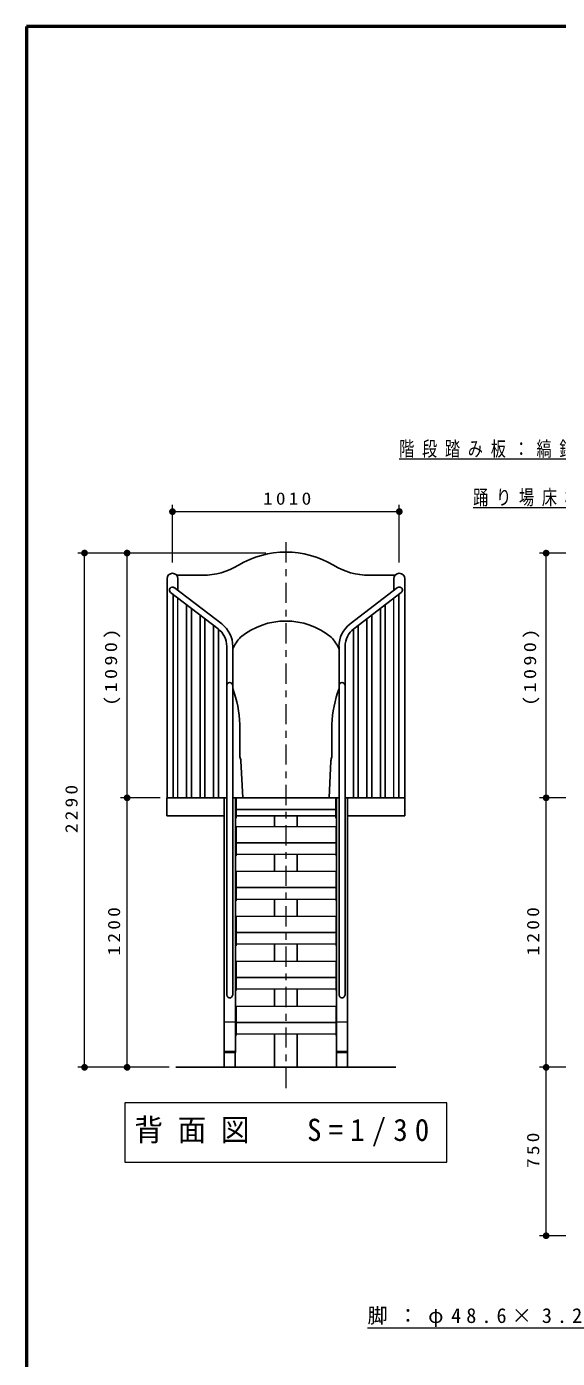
# Model space of a CAD drawing. Units: millimetres on the paper, scale 1:30. Extents: x -365 to 0, y -47 to 257.
# Drawn here: x -365 to -286.2, y 59.3 to 257 of the extents above; entities that cross this region are included whole.
import ezdxf

# ---------------------------------------------------------------- set-up
doc = ezdxf.new("R2010")
doc.units = ezdxf.units.MM
doc.linetypes.add('USER2', pattern=[6, 3, -1, 1, -1])
doc.layers.add('LY_1', color=7, linetype='Continuous', lineweight=13)
doc.layers.add('LY_2', color=7, linetype='Continuous', lineweight=13)
doc.styles.add('ＭＳ ゴシック', font='')
doc.styles.get('ＭＳ ゴシック').set_extended_font_data('MS Gothic')

# ---------------------------------------------------------------- blocks, each defined once
blk = doc.blocks.new('filled_dot')
at = {"color": 0, "linetype": 'Continuous', "lineweight": -2, "const_width": 1.25}
blk.add_lwpolyline([(-0.625, 0, 1), (0.625, 0, 1)], format="xyb", close=True, dxfattribs=at)

msp = doc.modelspace()

# ---------------------------------------------------------------- linework, layer by layer
at = {"layer": 'LY_1'}
for p, q in [((-309.706, 192.845), (-267.452, 192.845)), ((-343.353, 177.466), (-343.353, 186.013)), ((-309.686, 177.466), (-309.686, 186.013)), ((-343.353, 185.013), (-309.686, 185.013)), ((-298.722, 185.634), (-256.591, 185.634)), ((-329.511, 178.866), (-357.408, 178.866)), ((-356.408, 102.535), (-356.408, 178.866)), ((-350.091, 142.535), (-350.091, 178.866)), ((-223.653, 178.853), (-288.898, 178.853)), ((-287.898, 142.535), (-287.898, 178.853)), ((-342.548, 142.535), (-342.548, 172.18)), ((-310.491, 142.535), (-310.491, 172.18)), ((-345.186, 142.535), (-351.091, 142.535)), ((-350.091, 102.535), (-350.091, 142.535)), ((-247.988, 142.535), (-288.898, 142.535)), ((-247.988, 142.535), (-288.231, 142.535)), ((-287.898, 102.535), (-287.898, 142.535)), ((-333.919, 138.3), (-319.119, 138.3)), ((-333.919, 138.3), (-333.919, 133.915)), ((-319.119, 138.3), (-319.119, 133.915)), ((-334.019, 136.081), (-333.919, 136.081)), ((-319.019, 136.081), (-319.119, 136.081)), ((-319.119, 134.128), (-334.019, 134.128)), ((-334.019, 133.915), (-333.919, 133.915)), ((-319.019, 133.915), (-319.119, 133.915)), ((-333.919, 131.633), (-319.119, 131.633)), ((-333.919, 131.633), (-333.919, 127.248)), ((-319.119, 131.633), (-319.119, 127.248)), ((-334.019, 129.415), (-333.919, 129.415)), ((-319.019, 129.415), (-319.119, 129.415)), ((-319.119, 127.461), (-334.019, 127.461)), ((-334.019, 127.248), (-333.919, 127.248)), ((-319.019, 127.248), (-319.119, 127.248)), ((-333.919, 124.967), (-319.119, 124.967)), ((-333.919, 124.967), (-333.919, 120.581)), ((-319.119, 124.967), (-319.119, 120.581)), ((-334.019, 122.748), (-333.919, 122.748)), ((-319.019, 122.748), (-319.119, 122.748)), ((-319.119, 120.795), (-334.019, 120.795)), ((-334.019, 120.581), (-333.919, 120.581)), ((-319.019, 120.581), (-319.119, 120.581)), ((-333.919, 118.3), (-319.119, 118.3)), ((-333.919, 118.3), (-333.919, 113.915)), ((-319.119, 118.3), (-319.119, 113.915)), ((-334.019, 116.081), (-333.919, 116.081)), ((-319.019, 116.081), (-319.119, 116.081)), ((-319.119, 114.128), (-334.019, 114.128)), ((-334.019, 113.915), (-333.919, 113.915)), ((-319.019, 113.915), (-319.119, 113.915)), ((-333.919, 111.633), (-319.119, 111.633)), ((-333.919, 111.633), (-333.919, 107.248)), ((-319.119, 111.633), (-319.119, 107.248)), ((-335.686, 109.3), (-334.019, 109.3)), ((-334.019, 109.415), (-333.919, 109.415)), ((-319.019, 109.415), (-319.119, 109.415)), ((-319.019, 109.3), (-317.353, 109.3)), ((-319.119, 107.461), (-334.019, 107.461)), ((-334.019, 107.248), (-333.919, 107.248)), ((-319.019, 107.248), (-319.119, 107.248)), ((-343.853, 102.535), (-357.408, 102.535)), ((-279.227, 102.535), (-288.898, 102.535)), ((-287.898, 77.535), (-287.898, 102.535)), ((-350.419, 97.251), (-350.419, 88.451)), ((-302.619, 97.251), (-350.419, 97.251)), ((-302.619, 88.451), (-302.619, 97.251)), ((-350.419, 88.451), (-302.619, 88.451)), ((-276.12, 77.535), (-288.898, 77.535)), ((-314.403, 63.843), (-281.277, 63.843))]:
    msp.add_line(p, q, dxfattribs=at)
at = {"layer": 'LY_1', "linetype": 'USER2'}
msp.add_line((-326.519, 180.459), (-326.519, 98.641), dxfattribs=at)
at = {"layer": 'LY_1', "lineweight": 25}
for p, q in [((-344.163, 175.058), (-344.163, 142.535)), ((-342.756, 175.58), (-338.867, 175.58)), ((-342.543, 173.318), (-342.543, 175.058)), ((-310.283, 175.58), (-314.172, 175.58)), ((-310.496, 173.318), (-310.496, 175.058)), ((-308.876, 175.058), (-308.876, 142.535)), ((-336.596, 167.631), (-343.63, 173.008)), ((-343.26, 142.535), (-343.26, 172.725)), ((-336.046, 168.351), (-343.08, 173.728)), ((-316.993, 168.351), (-309.959, 173.728)), ((-316.442, 167.631), (-309.408, 173.008)), ((-309.778, 142.535), (-309.778, 172.725)), ((-341.26, 142.535), (-341.26, 171.196)), ((-340.537, 142.535), (-340.537, 170.643)), ((-312.502, 142.535), (-312.502, 170.643)), ((-311.778, 142.535), (-311.778, 171.196)), ((-339.26, 142.535), (-339.26, 169.667)), ((-338.537, 142.535), (-338.537, 169.114)), ((-337.26, 142.535), (-337.26, 168.138)), ((-315.778, 142.535), (-315.778, 168.138)), ((-314.502, 142.535), (-314.502, 169.114)), ((-313.778, 142.535), (-313.778, 169.667)), ((-336.537, 142.535), (-336.537, 167.585)), ((-316.502, 142.535), (-316.502, 167.585)), ((-335.306, 165.019), (-335.306, 113.454)), ((-334.399, 165.019), (-334.399, 113.454)), ((-318.639, 165.019), (-318.639, 113.454)), ((-317.733, 165.019), (-317.733, 113.454)), ((-333.35, 153.418), (-333.35, 148.625)), ((-319.688, 153.418), (-319.688, 148.625)), ((-332.919, 142.535), (-333.208, 148.047)), ((-320.119, 142.535), (-319.83, 148.047)), ((-344.186, 142.535), (-344.186, 139.868)), ((-344.186, 142.535), (-335.306, 142.535)), ((-335.686, 142.535), (-335.686, 104.718)), ((-334.399, 142.535), (-318.639, 142.535)), ((-334.019, 142.535), (-334.019, 104.718)), ((-333.919, 139.535), (-333.919, 142.535)), ((-319.119, 139.535), (-319.119, 142.535)), ((-319.019, 142.535), (-319.019, 104.718)), ((-308.853, 142.535), (-317.733, 142.535)), ((-317.353, 142.535), (-317.353, 104.718)), ((-308.853, 142.535), (-308.853, 139.868)), ((-333.919, 140.795), (-319.119, 140.795)), ((-344.186, 139.868), (-335.686, 139.868)), ((-334.019, 139.535), (-333.919, 139.535)), ((-333.919, 139.868), (-319.119, 139.868)), ((-328.213, 139.868), (-328.213, 138.3)), ((-324.826, 139.868), (-324.826, 138.3)), ((-319.019, 139.535), (-319.119, 139.535)), ((-308.853, 139.868), (-317.353, 139.868)), ((-319.119, 135.868), (-334.019, 135.868)), ((-328.213, 134.128), (-328.213, 131.633)), ((-324.826, 134.128), (-324.826, 131.633)), ((-319.119, 129.201), (-334.019, 129.201)), ((-328.213, 127.461), (-328.213, 124.967)), ((-324.826, 127.461), (-324.826, 124.967)), ((-319.119, 122.535), (-334.019, 122.535)), ((-328.213, 120.795), (-328.213, 118.3)), ((-324.826, 120.795), (-324.826, 118.3)), ((-319.119, 115.868), (-334.019, 115.868)), ((-328.213, 114.128), (-328.213, 111.633)), ((-324.826, 114.128), (-324.826, 111.633)), ((-319.119, 109.201), (-334.019, 109.201)), ((-328.213, 102.535), (-328.213, 107.461)), ((-324.826, 102.535), (-324.826, 107.461)), ((-334.019, 104.868), (-335.686, 104.868)), ((-319.019, 104.868), (-317.353, 104.868)), ((-334.019, 104.718), (-335.686, 104.718)), ((-335.663, 102.535), (-335.663, 104.718)), ((-334.043, 102.535), (-334.043, 104.718)), ((-319.019, 104.718), (-317.353, 104.718)), ((-318.996, 102.535), (-318.996, 104.718)), ((-317.376, 102.535), (-317.376, 104.718)), ((-342.853, 102.535), (-310.186, 102.535))]:
    msp.add_line(p, q, dxfattribs=at)
for points in [[(-334.399, 113.454), (-334.403, 113.372), (-334.415, 113.292), (-334.434, 113.214), (-334.46, 113.14), (-334.493, 113.072), (-334.532, 113.01), (-334.577, 112.956), (-334.626, 112.911), (-334.679, 112.874), (-334.735, 112.848), (-334.793, 112.832), (-334.853, 112.827), (-334.912, 112.832), (-334.97, 112.848), (-335.026, 112.874), (-335.079, 112.911), (-335.129, 112.956), (-335.173, 113.01), (-335.212, 113.072), (-335.245, 113.14), (-335.271, 113.214), (-335.29, 113.292), (-335.302, 113.372), (-335.306, 113.454)], [(-318.639, 113.454), (-318.635, 113.372), (-318.624, 113.292), (-318.605, 113.214), (-318.578, 113.14), (-318.546, 113.072), (-318.506, 113.01), (-318.462, 112.956), (-318.413, 112.911), (-318.359, 112.874), (-318.303, 112.848), (-318.245, 112.832), (-318.186, 112.827), (-318.127, 112.832), (-318.069, 112.848), (-318.012, 112.874), (-317.959, 112.911), (-317.91, 112.956), (-317.865, 113.01), (-317.826, 113.072), (-317.793, 113.14), (-317.767, 113.214), (-317.748, 113.292), (-317.736, 113.372), (-317.733, 113.454)]]:
    msp.add_lwpolyline(points, dxfattribs=at)
for centre, radius, start, end in [((-326.519, 165.35), 13.662, 58.9303, 121.0697), ((-338.867, 185.843), 10.264, 270, 301.0697), ((-314.172, 185.843), 10.264, 238.9303, 270), ((-343.353, 175.058), 0.81, 0, 180), ((-309.686, 175.058), 0.81, 0, 180), ((-343.355, 173.368), 0.453, 52.6028, 232.6028), ((-309.683, 173.368), 0.453, 307.3972, 127.3972), ((-338.593, 165.019), 4.194, 0, 52.6028), ((-326.519, 158.176), 10.604, 50.54221, 129.45779), ((-314.446, 165.019), 4.194, 127.3972, 180), ((-338.593, 165.019), 3.287, 0, 52.6028), ((-328.221, 161.738), 6.838, 137.44333, 154.61893), ((-324.817, 161.738), 6.838, 25.38107, 42.55667), ((-314.446, 165.019), 3.287, 127.3972, 180), ((-334.853, 159.201), 0.453, 0, 180), ((-350.435, 152.832), 17.095, 1.96504, 20.27221), ((-302.603, 152.832), 17.095, 159.72779, 178.03495), ((-318.186, 159.201), 0.453, 360, 180), ((-334.482, 148.039), 1.274, 0.33599, 27.33567), ((-318.556, 148.039), 1.274, 152.66433, 179.66401)]:
    msp.add_arc(centre, radius, start, end, dxfattribs=at)
at = {"layer": 'LY_2', "lineweight": 50}
for p, q in [((0, 257), (-365, 257)), ((-365, 257), (-365, 0))]:
    msp.add_line(p, q, dxfattribs=at)

# ---------------------------------------------------------------- block references
at = {"layer": 'LY_1', "xscale": 0.4, "yscale": 0.4}
msp.add_blockref('filled_dot', (-343.353, 185.013), dxfattribs=at)
for p, rotation in [((-309.686, 185.013), 180), ((-356.408, 178.866), 270), ((-350.091, 178.866), 270), ((-287.898, 178.853), 270), ((-350.091, 142.535), 270), ((-350.091, 142.535), 90), ((-287.898, 142.535), 90), ((-287.898, 142.535), 270), ((-356.408, 102.535), 90), ((-350.091, 102.535), 90), ((-287.898, 102.535), 90), ((-287.898, 102.535), 270), ((-287.898, 77.535), 90)]:
    msp.add_blockref('filled_dot', p, dxfattribs=dict(at, rotation=rotation))

# ---------------------------------------------------------------- texts
at = {"layer": 'LY_1', "style": 'ＭＳ ゴシック'}
for s, insert, char_height, attachment_point in [('\\T1.51;\\W0.75;階段踏み板：縞鋼板\u30002.3ｔ', (-309.706, 192.995), 2.199, 7), ('\\T1.33;\\W1.15;1010', (-326.096, 186.013), 1.833, 8), ('\\T1.51;\\W0.75;踊り場床板：縞鋼板\u30002.3ｔ', (-298.722, 185.784), 2.199, 7), ('\\T1.5;\\W0.95;背面図\u3000S=1/30', (-349.019, 92.851), 3.299, 4), ('\\T1.5;脚：φ48.6×3.2', (-314.403, 63.993), 2.199, 7)]:
    msp.add_mtext(s, dxfattribs=dict(at, insert=insert, char_height=char_height, attachment_point=attachment_point))
at = {"layer": 'LY_1', "char_height": 1.833, "attachment_point": 8, "rotation": 90, "style": 'ＭＳ ゴシック'}
for s, insert in [('\\T1.33;\\W1.2;(1090)', (-351.091, 162.158)), ('\\T1.33;\\W1.2;(1090)', (-288.898, 162.151)), ('\\T1.33;\\W1.15;2290', (-357.408, 141.11)), ('\\T1.33;\\W1.15;1200', (-351.091, 122.956)), ('\\T1.33;\\W1.15;1200', (-288.898, 122.956)), ('\\T1.33;\\W1.15;750', (-288.898, 90.45))]:
    msp.add_mtext(s, dxfattribs=dict(at, insert=insert))

doc.saveas('drawing.dxf')
